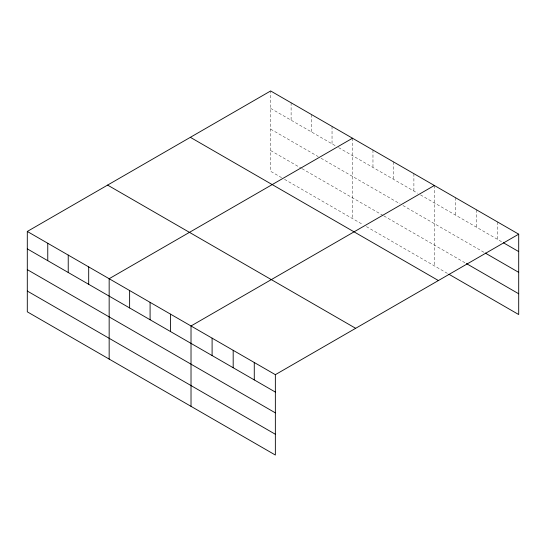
<?xml version="1.0" encoding="UTF-8"?>
<svg xmlns="http://www.w3.org/2000/svg" width="546" height="546" viewBox="0 0 546 546"><rect width="100%" height="100%" fill="white"/><g stroke="black" fill="none" stroke-linecap="round" stroke-linejoin="round"><path stroke-width="0.41" stroke-dasharray="2.73 2.05" d="M270.645 108.374L335.694 145.925M338.616 147.618L417.553 193.188M420.475 194.874L502.702 242.349M270.645 129.149L318.154 156.572M321.075 158.265L400.013 203.835M402.934 205.521L484.527 252.634M270.645 150.553L301.344 168.277M302.075 168.7L383.203 215.534M383.934 215.957L465.622 263.124M281.606 177.662L270.645 171.328L270.645 90.964M284.534 179.347L362.735 224.495M366.386 226.61L448.177 273.826M497.618 222.004L497.618 239.414M476.528 209.828L476.528 227.238M455.446 197.659L455.446 215.063M434.363 185.483L434.363 265.847M413.895 173.669L413.895 191.08M393.434 161.855L393.434 179.265M372.966 150.041L372.966 167.445M352.504 138.227L352.504 218.591M332.036 126.406L332.036 143.816M311.575 114.592L311.575 132.002M291.107 102.778L291.107 120.188"/><path stroke-width="0.82" d="M518.7 234.179L270.645 90.964L27.3 231.456L27.3 311.821L275.355 455.036L275.355 374.672L518.7 234.179L518.7 314.544L448.901 274.242M352.504 138.227L109.159 278.719L109.159 359.084M434.363 185.483L191.018 325.976L191.018 406.347M503.432 242.772L518.7 251.583M485.257 253.051L518.7 272.358M466.352 263.541L518.7 293.768M190.342 137.326L438.397 280.542M107.603 185.094L355.658 328.31M27.3 231.456L275.355 374.672M27.3 248.867L275.355 392.076M27.3 269.642L275.355 412.858M27.3 291.045L275.355 434.261M254.272 362.496L254.272 379.907M233.183 350.327L233.183 367.731M212.101 338.151L212.101 355.562M170.55 314.162L170.55 331.572M150.089 302.348L150.089 319.758M129.62 290.533L129.62 307.944M88.691 266.905L88.691 284.309M68.23 255.084L68.23 272.495M47.761 243.27L47.761 260.681"/></g></svg>
